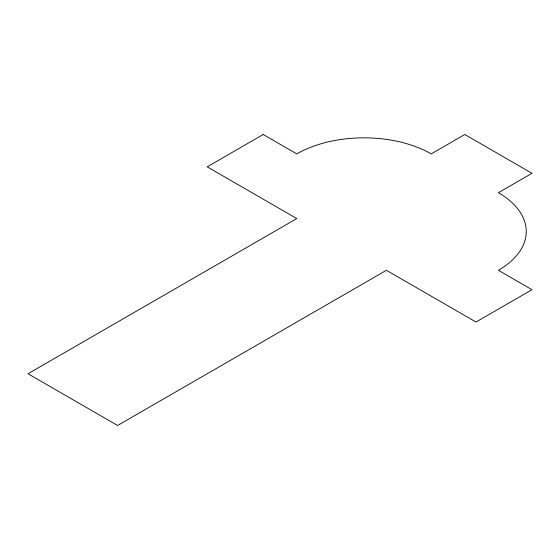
<?xml version="1.0" encoding="UTF-8"?>
<svg xmlns="http://www.w3.org/2000/svg" width="560" height="560" viewBox="0 0 560 560"><rect width="100%" height="100%" fill="white"/><g stroke="black" fill="none" stroke-linecap="round" stroke-linejoin="round"><path stroke-width="0.84" d="M263.2 134.512L207.2 166.838L296.8 218.568L28 373.758L117.6 425.488L386.4 270.298L476 322.028L532 289.702L498.4 270.298A95.032 54.866 0 0 0 498.4 192.703L532 173.306L464.8 134.512L431.2 153.909A95.032 54.866 0 0 0 296.8 153.909L263.2 134.512"/></g></svg>
